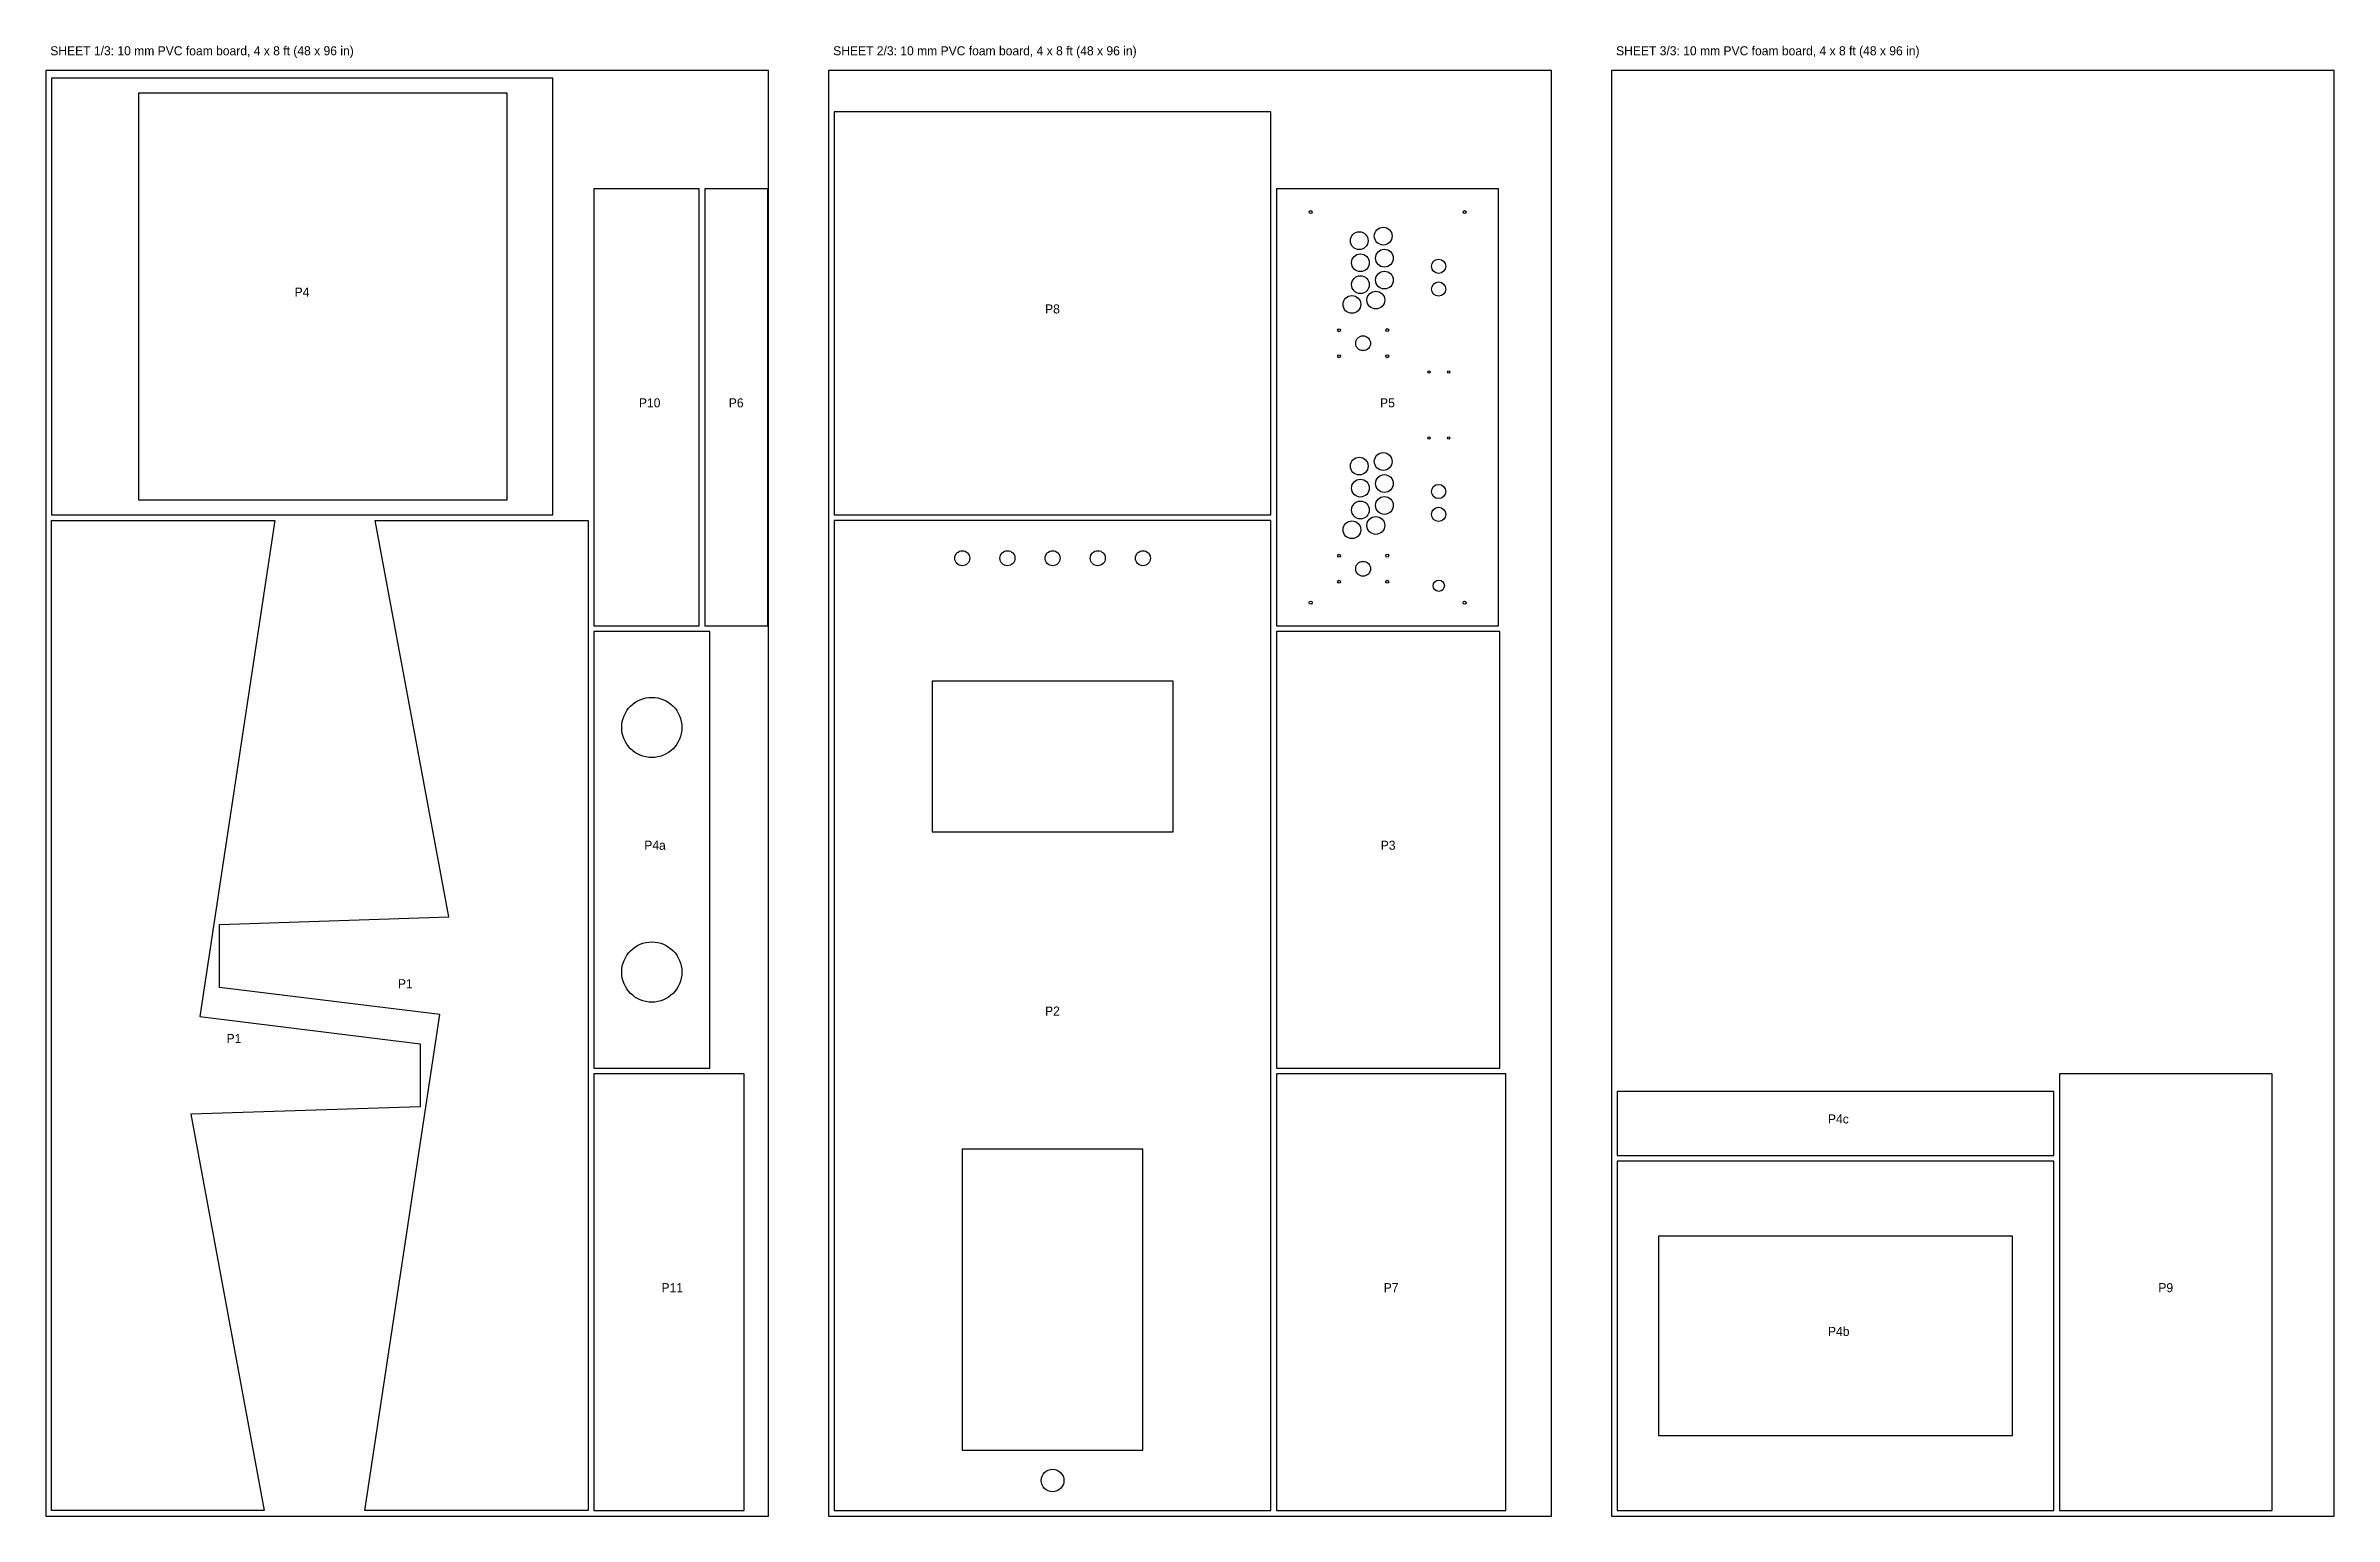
# Model space of a CAD drawing. Header units: inches. Extents: x 0 to 152, y 0 to 98.
import ezdxf

# ---------------------------------------------------------------- set-up
doc = ezdxf.new("R2010")
doc.units = ezdxf.units.IN
doc.header["$MEASUREMENT"] = 0
for name, color, linetype in [('CUT', 7, 'CONTINUOUS'), ('LABEL', 5, 'CONTINUOUS'), ('SHEET', 8, 'CONTINUOUS')]:
    doc.layers.add(name, color=color, linetype=linetype)

msp = doc.modelspace()

# ---------------------------------------------------------------- linework, layer by layer
at = {"layer": 'CUT'}
for points in [[(33.681, 66.48), (33.681, 95.48), (0.375, 95.48), (0.375, 66.48)], [(30.637, 67.48), (30.637, 94.48), (6.16, 94.48), (6.16, 67.48)], [(52.375, 66.48), (81.375, 66.48), (81.375, 93.238), (52.375, 93.238)], [(43.3977, 59.125), (43.3977, 88.125), (36.3977, 88.125), (36.3977, 59.125)], [(47.9627, 59.125), (47.9627, 88.125), (43.7727, 88.125), (43.7727, 59.125)], [(96.5, 59.125), (96.5, 88.125), (81.75, 88.125), (81.75, 59.125)], [(0.375, 0.375), (0.375, 66.105), (15.215, 66.105), (10.225, 33.175), (24.865, 31.375), (24.865, 27.185), (9.635, 26.685), (14.5121, 0.375)], [(36.0227, 66.105), (36.0227, 0.375), (21.1827, 0.375), (26.1727, 33.305), (11.5327, 35.105), (11.5327, 39.295), (26.7627, 39.795), (21.8856, 66.105)], [(52.375, 0.375), (81.375, 0.375), (81.375, 66.105), (52.375, 66.105)], [(44.1127, 29.75), (44.1127, 58.75), (36.3977, 58.75), (36.3977, 29.75)], [(96.59, 29.75), (96.59, 58.75), (81.75, 58.75), (81.75, 29.75)], [(58.875, 45.45), (74.875, 45.45), (74.875, 55.45), (58.875, 55.45)], [(46.3977, 0.375), (46.3977, 29.375), (36.3977, 29.375), (36.3977, 0.375)], [(96.988, 0.375), (96.988, 29.375), (81.75, 29.375), (81.75, 0.375)], [(147.887, 0.375), (147.887, 29.375), (133.75, 29.375), (133.75, 0.375)], [(104.375, 23.947), (133.375, 23.947), (133.375, 28.204), (104.375, 28.204)], [(60.875, 4.375), (72.875, 4.375), (72.875, 24.375), (60.875, 24.375)], [(104.375, 0.375), (133.375, 0.375), (133.375, 23.572), (104.375, 23.572)], [(107.125, 5.349), (130.625, 5.349), (130.625, 18.599), (107.125, 18.599)]]:
    msp.add_lwpolyline(points, close=True, dxfattribs=at)
for centre, radius in [((84.015, 86.587), 0.0984), ((94.239, 86.587), 0.0984), ((87.242, 84.69), 0.5906), ((88.833, 84.994), 0.5906), ((87.32, 83.227), 0.5906), ((88.911, 83.531), 0.5906), ((87.32, 81.771), 0.5906), ((88.911, 82.075), 0.5906), ((92.512, 82.995), 0.4724), ((86.753, 80.46), 0.5906), ((88.344, 80.747), 0.5906), ((92.512, 81.476), 0.4724), ((85.903, 78.743), 0.0984), ((87.499, 77.881), 0.4921), ((89.1, 78.754), 0.0984), ((85.903, 77.018), 0.0984), ((89.1, 77.018), 0.0984), ((91.868, 75.98), 0.0787), ((93.182, 75.98), 0.0787), ((91.868, 71.591), 0.0787), ((93.182, 71.591), 0.0787), ((87.242, 69.727), 0.5906), ((88.833, 70.03), 0.5906), ((87.32, 68.263), 0.5906), ((88.911, 68.567), 0.5906), ((92.512, 68.037), 0.4724), ((87.32, 66.808), 0.5906), ((88.911, 67.112), 0.5906), ((92.512, 66.518), 0.4724), ((86.753, 65.497), 0.5906), ((88.344, 65.784), 0.5906), ((60.875, 63.605), 0.5), ((63.875, 63.605), 0.5), ((66.875, 63.605), 0.5), ((69.875, 63.605), 0.5), ((72.875, 63.605), 0.5), ((85.903, 63.768), 0.0984), ((89.1, 63.779), 0.0984), ((87.499, 62.906), 0.4921), ((85.903, 62.043), 0.0984), ((89.1, 62.043), 0.0984), ((92.526, 61.78), 0.374), ((84.015, 60.654), 0.0984), ((94.239, 60.654), 0.0984), ((40.2547, 52.37), 2), ((40.2547, 36.13), 2), ((66.875, 2.375), 0.75)]:
    msp.add_circle(centre, radius, dxfattribs=at)
at = {"layer": 'SHEET'}
for points in [[(0, 0), (48, 0), (48, 96), (0, 96)], [(52, 0), (100, 0), (100, 96), (52, 96)], [(104, 0), (152, 0), (152, 96), (104, 96)]]:
    msp.add_lwpolyline(points, close=True, dxfattribs=at)

# ---------------------------------------------------------------- texts
at = {"layer": 'LABEL'}
for s, p in [('SHEET 1/3: 10 mm PVC foam board, 4 x 8 ft (48 x 96 in)', (0.3, 97)), ('SHEET 2/3: 10 mm PVC foam board, 4 x 8 ft (48 x 96 in)', (52.3, 97)), ('SHEET 3/3: 10 mm PVC foam board, 4 x 8 ft (48 x 96 in)', (104.3, 97)), ('P4', (16.528, 80.98)), ('P8', (66.375, 79.859)), ('P10', (39.3977, 73.625)), ('P6', (45.3677, 73.625)), ('P5', (88.625, 73.625)), ('P4a', (39.7552, 44.25)), ('P3', (88.67, 44.25)), ('P1', (23.3893, 35.0575)), ('P2', (66.375, 33.24)), ('P1', (12.0084, 31.4225)), ('P4c', (118.375, 26.0755)), ('P11', (40.8977, 14.875)), ('P7', (88.869, 14.875)), ('P9', (140.3185, 14.875)), ('P4b', (118.375, 11.9735))]:
    msp.add_text(s, height=0.6, dxfattribs=at).set_placement(p)

doc.saveas('drawing.dxf')
